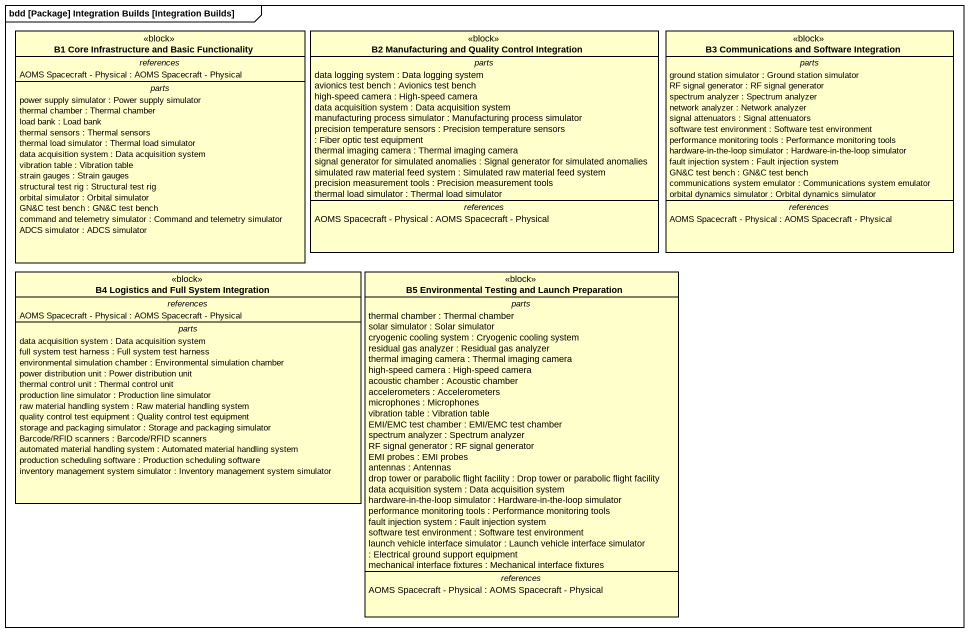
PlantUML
@startuml
mainframe bdd [Package] Integration Builds [Integration Builds]
hide circle
hide empty members
class "B1 Core Infrastructure and Basic Functionality" as B1_Core_Infrastructure_and <<block>> {
  -- references --
  AOMS Spacecraft - Physical : AOMS Spacecraft - Physical
  -- parts --
  power supply simulator : Power supply simulator
  thermal chamber : Thermal chamber
  load bank : Load bank
  thermal sensors : Thermal sensors
  thermal load simulator : Thermal load simulator
  data acquisition system : Data acquisition system
  vibration table : Vibration table
  strain gauges : Strain gauges
  structural test rig : Structural test rig
  orbital simulator : Orbital simulator
  GN&C test bench : GN&C test bench
  command and telemetry simulator : Command and telemetry simulator
  ADCS simulator : ADCS simulator
}
class "B2 Manufacturing and Quality Control Integration" as B2_Manufacturing_and <<block>> {
  -- parts --
  data logging system : Data logging system
  avionics test bench : Avionics test bench
  high-speed camera : High-speed camera
  data acquisition system : Data acquisition system
  manufacturing process simulator : Manufacturing process simulator
  precision temperature sensors : Precision temperature sensors
  : Fiber optic test equipment
  thermal imaging camera : Thermal imaging camera
  signal generator for simulated anomalies : Signal generator for simulated anomalies
  simulated raw material feed system : Simulated raw material feed system
  precision measurement tools : Precision measurement tools
  thermal load simulator : Thermal load simulator
  -- references --
  AOMS Spacecraft - Physical : AOMS Spacecraft - Physical
}
class "B3 Communications and Software Integration" as B3_Communications_and <<block>> {
  -- parts --
  ground station simulator : Ground station simulator
  RF signal generator : RF signal generator
  spectrum analyzer : Spectrum analyzer
  network analyzer : Network analyzer
  signal attenuators : Signal attenuators
  software test environment : Software test environment
  performance monitoring tools : Performance monitoring tools
  hardware-in-the-loop simulator : Hardware-in-the-loop simulator
  fault injection system : Fault injection system
  GN&C test bench : GN&C test bench
  communications system emulator : Communications system emulator
  orbital dynamics simulator : Orbital dynamics simulator
  -- references --
  AOMS Spacecraft - Physical : AOMS Spacecraft - Physical
}
class "B4 Logistics and Full System Integration" as B4_Logistics_and_Full <<block>> {
  -- references --
  AOMS Spacecraft - Physical : AOMS Spacecraft - Physical
  -- parts --
  data acquisition system : Data acquisition system
  full system test harness : Full system test harness
  environmental simulation chamber : Environmental simulation chamber
  power distribution unit : Power distribution unit
  thermal control unit : Thermal control unit
  production line simulator : Production line simulator
  raw material handling system : Raw material handling system
  quality control test equipment : Quality control test equipment
  storage and packaging simulator : Storage and packaging simulator
  Barcode/RFID scanners : Barcode/RFID scanners
  automated material handling system : Automated material handling system
  production scheduling software : Production scheduling software
  inventory management system simulator : Inventory management system simulator
}
class "B5 Environmental Testing and Launch Preparation" as B5_Environmental_Testing <<block>> {
  -- parts --
  thermal chamber : Thermal chamber
  solar simulator : Solar simulator
  cryogenic cooling system : Cryogenic cooling system
  residual gas analyzer : Residual gas analyzer
  thermal imaging camera : Thermal imaging camera
  high-speed camera : High-speed camera
  acoustic chamber : Acoustic chamber
  accelerometers : Accelerometers
  microphones : Microphones
  vibration table : Vibration table
  EMI/EMC test chamber : EMI/EMC test chamber
  spectrum analyzer : Spectrum analyzer
  RF signal generator : RF signal generator
  EMI probes : EMI probes
  antennas : Antennas
  drop tower or parabolic flight facility : Drop tower or parabolic flight facility
  data acquisition system : Data acquisition system
  hardware-in-the-loop simulator : Hardware-in-the-loop simulator
  performance monitoring tools : Performance monitoring tools
  fault injection system : Fault injection system
  software test environment : Software test environment
  launch vehicle interface simulator : Launch vehicle interface simulator
  : Electrical ground support equipment
  mechanical interface fixtures : Mechanical interface fixtures
  -- references --
  AOMS Spacecraft - Physical : AOMS Spacecraft - Physical
}
@enduml
